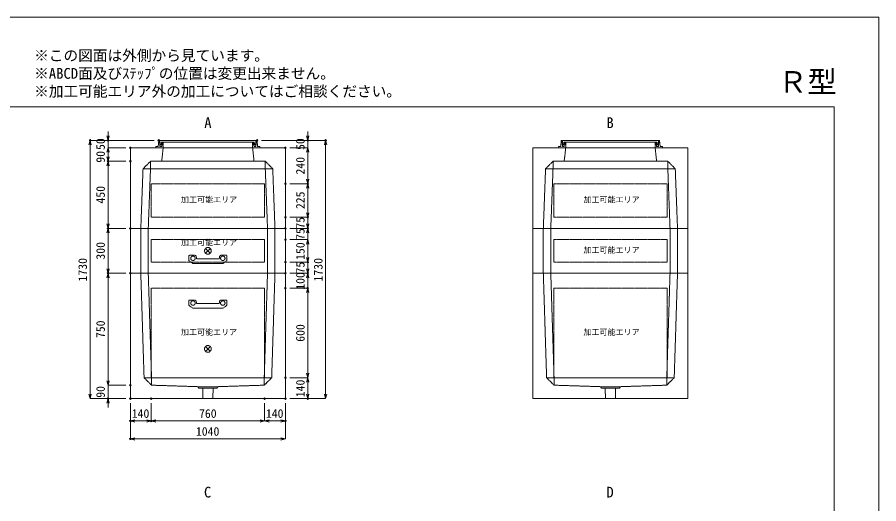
# Model space of a CAD drawing. Units: millimetres, scale not verified. Extents: x -4455 to 4455, y -3150 to 3150.
# Drawn here: x -1324 to 4455, y -109 to 3150 of the extents above; entities that cross this region are included whole.
import ezdxf
from ezdxf.enums import TextEntityAlignment as Align

# ---------------------------------------------------------------- set-up
doc = ezdxf.new("R2010")
doc.units = ezdxf.units.MM
doc.header["$LTSCALE"] = 20
doc.header["$PDMODE"] = 32
doc.header["$PDSIZE"] = 10
doc.linetypes.add('LONG_DASHED1', pattern=[7, 6, -1])
doc.linetypes.add('LONG_DOUBLE_CHAIN', pattern=[21.8, 18, -1, 0.6, -0.6, 0.6, -1])
for name, color, linetype, lineweight in [('0-0_D-TTL', 7, 'Continuous', 9), ('0-1_Defpoints', 7, 'Continuous', 9), ('0-3_D-TTL-TXT', 7, 'Continuous', 9), ('0-4_D-STR-TXT', 7, 'Continuous', 9), ('0-5_D-STR-DIM', 3, 'Continuous', 9), ('0-6_0', 7, 'Continuous', 9), ('0-7_D-STR-STR3', 2, 'LONG_DASHED1', 9), ('0-8_D-STR', 7, 'LONG_DASHED1', 9), ('0-A_D-STR-STR5', 1, 'LONG_DOUBLE_CHAIN', 9), ('0-B_D-STR-STR4', 134, 'Continuous', 9)]:
    doc.layers.add(name, color=color, linetype=linetype, lineweight=lineweight)
doc.styles.add('ＭＳ ゴシック', font='')
doc.styles.get('ＭＳ ゴシック').set_extended_font_data('MS Gothic')

# ---------------------------------------------------------------- blocks, each defined once
blk = doc.blocks.new('A$C4DE05FD1')
at = {"layer": '0-0_D-TTL', "color": 134}
for p, q in [((4000, 76000), (114800, 76000)), ((114800, 76000), (114800, 4000))]:
    blk.add_line(p, q, dxfattribs=at)
at = {"layer": '0-1_Defpoints', "color": 134}
for p, q in [((0, 84000), (118800, 84000)), ((118800, 84000), (118800, 0))]:
    blk.add_line(p, q, dxfattribs=at)
at = {"layer": '0-3_D-TTL-TXT', "style": 'ＭＳ ゴシック'}
for s, p in [('※この図面は外側から見ています。', (43260.9, 79815.7)), ('※ABCD面及びｽﾃｯﾌﾟの位置は変更出来ません。', (43260.9, 78215.7)), ('※加工可能エリア外の加工についてはご相談ください。', (43260.9, 76615.7))]:
    blk.add_text(s, height=962.2, dxfattribs=at).set_placement(p, align=Align.BOTTOM_LEFT)
blk = doc.blocks.new('_Open30')
at = {"layer": '0-6_0'}
blk.add_line((0, 0), (-20, 0), dxfattribs=at)
blk.add_lwpolyline([(-20, 5.36), (0, 0), (-20, -5.36)], dxfattribs=at)
blk = doc.blocks.new('A$C31CA379A')
at = {"layer": '0-4_D-STR-TXT', "style": 'ＭＳ ゴシック'}
for s, p in [('A', (-325.9, -2190.5)), ('B', (35638.6, -2190.5)), ('C', (-351.4, -35190.5)), ('D', (35638.6, -35190.5))]:
    blk.add_text(s, height=962.2, dxfattribs=at).set_placement(p, align=Align.BOTTOM_LEFT)
blk = doc.blocks.new('A$C094B5667')
at = {"layer": '0-8_D-STR', "linetype": 'Continuous'}
for p, q in [((-10400, 10800), (10400, 10800)), ((-10400, 0), (-10400, 10800)), ((10400, 10800), (10400, 0)), ((-10400, 0), (10400, 0))]:
    blk.add_line(p, q, dxfattribs=at)
at = {"layer": '0-8_D-STR'}
for p, q in [((-6000, 10800), (-6200, 9000)), ((6000, 10800), (6200, 9000)), ((-8700, 8000), (-7700, 9000)), ((7700, 9000), (-7700, 9000)), ((-7700, 8000), (-7700, 9000)), ((8700, 8000), (7700, 9000)), ((7700, 8000), (7700, 9000)), ((-8700, 8000), (-9000, 0)), ((8700, 8000), (-8700, 8000)), ((-7700, 8000), (-8000, 0)), ((7700, 8000), (8000, 0)), ((8700, 8000), (9000, 0))]:
    blk.add_line(p, q, dxfattribs=at)
at = {"layer": '0-A_D-STR-STR5'}
for p, q in [((-7600, 6000), (-7600, 1500)), ((7600, 6000), (-7600, 6000))]:
    blk.add_line(p, q, dxfattribs=at)
blk.add_lwpolyline([(7600, 6000), (7600, 1500), (-7600, 1500)], dxfattribs=at)
blk = doc.blocks.new('A$C27844A11')
at = {"layer": '0-7_D-STR-STR3'}
for p, q in [((-2560, 1000), (-2560, 453.5)), ((-2515.5, 370.3), (-2060.4, 33.6)), ((-2460, 1100), (-1758.4, 1100)), ((1949.4, 0), (-1949.4, 0)), ((-1559.2, 917.4), (-1542, 721.3)), ((1442.4, 630), (-1442.4, 630)), ((1559.2, 917.4), (1542, 721.3)), ((2460, 1100), (1758.4, 1100)), ((2515.5, 370.3), (2060.4, 33.6)), ((2560, 1000), (2560, 453.5))]:
    blk.add_line(p, q, dxfattribs=at)
for centre in [(-2000, 700), (2000, 700)]:
    blk.add_circle(centre, 300, dxfattribs=at)
for centre, radius, start, end in [((-2460, 1000), 100, 90, 180), ((-2460, 453.5), 100, 180, 236.30993), ((-1949.4, 200), 200, 236.30993, 270), ((-1758.4, 900), 200, 5, 90), ((-1442.4, 730), 100, 185, 270), ((1442.4, 730), 100, 270, 355), ((1758.4, 900), 200, 90, 175), ((1949.4, 200), 200, 270, 303.69007), ((2460, 1000), 100, 0, 90), ((2460, 453.5), 100, 303.69007, 0)]:
    blk.add_arc(centre, radius, start, end, dxfattribs=at)
blk = doc.blocks.new('A$C5A544602')
at = {"layer": '0-8_D-STR', "linetype": 'Continuous'}
for p, q in [((10400, 0), (-10400, 0)), ((10400, -6000), (10400, 0))]:
    blk.add_line(p, q, dxfattribs=at)
at = {"layer": '0-8_D-STR'}
for p, q in [((-9000, 0), (-9000, -6000)), ((-8000, 0), (-8000, -6000)), ((8000, 0), (8000, -6000)), ((9000, 0), (9000, -6000))]:
    blk.add_line(p, q, dxfattribs=at)
at = {"layer": '0-8_D-STR', "linetype": 'Continuous'}
blk.add_lwpolyline([(10400, -6000), (-10400, -6000), (-10400, 0)], dxfattribs=at)
at = {"layer": '0-A_D-STR-STR5'}
for p, q in [((7600, -1500), (7600, -4500)), ((7600, -4500), (-7600, -4500))]:
    blk.add_line(p, q, dxfattribs=at)
blk.add_lwpolyline([(7600, -1500), (-7600, -1500), (-7600, -4500)], dxfattribs=at)
blk = doc.blocks.new('A$C7BB150D6')
at = {"layer": '0-8_D-STR', "linetype": 'Continuous'}
for p, q in [((-10400, 0), (10400, 0)), ((-10400, -16800), (-10400, 0)), ((10400, -16800), (10400, 0)), ((-10400, -16800), (10400, -16800))]:
    blk.add_line(p, q, dxfattribs=at)
at = {"layer": '0-8_D-STR'}
for p, q in [((-9000, 0), (-8560, -14000)), ((-8000, 0), (-7560, -14000)), ((8000, 0), (7560, -14000)), ((9000, 0), (8560, -14000)), ((-7560, -15000), (-8560, -14000)), ((-8560, -14000), (8560, -14000)), ((-7560, -15000), (-7560, -14000)), ((-7560, -15000), (-1400, -15200)), ((7560, -15000), (1400, -15200)), ((7560, -15000), (8560, -14000)), ((7560, -15000), (7560, -14000)), ((-1200, -15380), (-1400, -15200)), ((1400, -15200), (-1400, -15200)), ((1200, -15380), (-1200, -15380)), ((-660, -16800), (-705, -15380)), ((660, -16800), (705, -15380)), ((1200, -15380), (1400, -15200))]:
    blk.add_line(p, q, dxfattribs=at)
at = {"layer": '0-A_D-STR-STR5'}
for p, q in [((-7600, -2000), (-7600, -14000)), ((7600, -2000), (-7600, -2000)), ((7600, -2000), (7600, -14000)), ((7600, -14000), (-7600, -14000))]:
    blk.add_line(p, q, dxfattribs=at)
blk = doc.blocks.new('A$C284D0AE2')
at = {"layer": '0-B_D-STR-STR4'}
for p, q in [((-6980, 160), (-7000, 0)), ((-7000, 0), (7000, 0)), ((-6695.5, 160), (-6980, 160)), ((-6600, 1000), (-6655.6, 197.2)), ((-6500, 1000), (-6600, 1000)), ((-6442.7, 197.2), (-6500, 1000)), ((-6450, 1000), (-6450, 740)), ((-6450, 740), (-6438.3, 740)), ((-6418.4, 721.8), (-6390, 400)), ((-6235.7, 160), (-6402.8, 160)), ((-6390, 400), (-6290, 400)), ((-6290, 400), (-6230, 740)), ((-6230, 740), (6230, 740)), ((-6180, 740), (-6212.4, 401.3)), ((-6212.4, 401.3), (-6172.2, 401.3)), ((-6140, 680), (-6195.9, 195.4)), ((-6000, 740), (-6180, 740)), ((-6040, 680), (-6140, 680)), ((-6000, 0), (-6040, 680)), ((-6023.6, 401.3), (-5983.5, 401.3)), ((-5983.5, 401.3), (-6000, 740)), ((6000, 740), (6180, 740)), ((6212.4, 401.3), (6172.2, 401.3)), ((6180, 740), (6212.4, 401.3)), ((6235.7, 160), (6402.8, 160)), ((6695.5, 160), (6980, 160)), ((6980, 160), (7000, 0))]:
    blk.add_line(p, q, dxfattribs=at)
for points in [[(-6450, 1000), (6450, 1000), (6450, 740), (6438.3, 740)], [(6023.6, 401.3), (5983.5, 401.3), (6000, 740)], [(6000, 0), (6040, 680), (6140, 680), (6195.9, 195.4)], [(6418.4, 721.8), (6390, 400), (6290, 400), (6230, 740)], [(6442.7, 197.2), (6500, 1000), (6600, 1000), (6655.6, 197.2)]]:
    blk.add_lwpolyline(points, dxfattribs=at)
for centre, radius, start, end in [((-6695.5, 200), 40, 270, 356.0372), ((-6402.8, 200), 40, 184.08562, 270), ((-6438.3, 720), 20, 5.04245, 90), ((-6235.7, 200), 40, 270, 353.41806), ((6235.7, 200), 40, 186.58194, 270), ((6402.8, 200), 40, 270, 355.91438), ((6438.3, 720), 20, 90, 174.95755), ((6695.5, 200), 40, 183.9628, 270)]:
    blk.add_arc(centre, radius, start, end, dxfattribs=at)
blk = doc.blocks.new('A$C1C640AAB')
at = {"layer": '0-A_D-STR-STR5'}
for p, q in [((-318.2, -318.2), (318.2, 318.2)), ((-318.2, 318.2), (318.2, -318.2))]:
    blk.add_line(p, q, dxfattribs=at)
blk.add_circle((0, 0), 450, dxfattribs=at)
blk = doc.blocks.new('A$C8df29e23')
at = {"layer": '0-8_D-STR'}
blk.add_blockref('A$C5A544602', (0, 0), dxfattribs=at)
at = {"layer": '0-A_D-STR-STR5'}
blk.add_blockref('A$C1C640AAB', (0, -3000), dxfattribs=at)
blk = doc.blocks.new('A$Ce2bd38b2')
at = {"layer": '0-8_D-STR'}
blk.add_blockref('A$C7BB150D6', (0, 0), dxfattribs=at)
at = {"layer": '0-A_D-STR-STR5'}
blk.add_blockref('A$C1C640AAB', (0, -10140), dxfattribs=at)

msp = doc.modelspace()

# ---------------------------------------------------------------- linework, layer by layer
at = {"layer": '0-1_Defpoints'}
for p in [(-835, 2325), (-715, 2325), (-375, 2325), (285, 2325), (625, 2325), (745, 2325), (-565, 2275), (475, 2275), (475, 2275), (-715, 2185), (-715, 2185), (-565, 2185), (-565, 2185), (475, 2035), (625, 2035), (475, 1810), (475, 1810), (625, 1810), (625, 1810), (-715, 1735), (-565, 1735), (475, 1735), (475, 1735), (625, 1735), (475, 1660), (475, 1510), (625, 1510), (-715, 1435), (-565, 1435), (475, 1435), (625, 1435), (475, 1335), (625, 1335), (475, 735), (-565, 685), (-715, 595), (-565, 595), (-565, 595), (-425, 595), (335, 595), (475, 595), (475, 595), (625, 595), (-565, 445), (-425, 445), (475, 445), (-565, 325)]:
    msp.add_point(p, dxfattribs=at)
at = {"layer": '0-5_D-STR-DIM'}
for p, q in [((-715, 2355), (-715, 2385)), ((625, 2355), (625, 2385)), ((-405, 2325), (-835, 2325)), ((-405, 2325), (-715, 2325)), ((-715, 2275), (-715, 2325)), ((315, 2325), (625, 2325)), ((315, 2325), (745, 2325)), ((625, 2275), (625, 2325)), ((-835, 625), (-835, 2295)), ((-595, 2275), (-715, 2275)), ((-595, 2275), (-715, 2275)), ((505, 2275), (625, 2275)), ((505, 2275), (625, 2275)), ((745, 625), (745, 2295)), ((-715, 2245), (-715, 2215)), ((-715, 2245), (-715, 2215)), ((625, 2245), (625, 2065)), ((625, 2245), (625, 2215)), ((-595, 2185), (-715, 2185)), ((-595, 2185), (-715, 2185)), ((-715, 1765), (-715, 2155)), ((505, 2035), (625, 2035)), ((505, 2035), (625, 2035)), ((625, 2005), (625, 1840)), ((625, 1840), (625, 1870)), ((505, 1810), (625, 1810)), ((505, 1810), (625, 1810)), ((625, 1735), (625, 1810)), ((625, 1765), (625, 1795)), ((-595, 1735), (-715, 1735)), ((-595, 1735), (-715, 1735)), ((505, 1735), (625, 1735)), ((505, 1735), (625, 1735)), ((625, 1660), (625, 1735)), ((-715, 1465), (-715, 1705)), ((625, 1705), (625, 1675)), ((505, 1660), (625, 1660)), ((505, 1660), (625, 1660)), ((625, 1630), (625, 1600)), ((625, 1630), (625, 1540)), ((625, 1540), (625, 1570)), ((505, 1510), (625, 1510)), ((505, 1510), (625, 1510)), ((625, 1510), (625, 1435)), ((625, 1465), (625, 1495)), ((-595, 1435), (-715, 1435)), ((-595, 1435), (-715, 1435)), ((-715, 715), (-715, 1405)), ((505, 1435), (625, 1435)), ((505, 1435), (625, 1435)), ((625, 1335), (625, 1435)), ((625, 1405), (625, 1375)), ((505, 1335), (625, 1335)), ((505, 1335), (625, 1335)), ((625, 1305), (625, 1275)), ((625, 765), (625, 1305)), ((-715, 715), (-715, 745)), ((505, 735), (625, 735)), ((505, 735), (625, 735)), ((625, 705), (625, 625)), ((-595, 685), (-715, 685)), ((-715, 685), (-715, 595)), ((-595, 685), (-715, 685)), ((-595, 595), (-835, 595)), ((-595, 595), (-715, 595)), ((505, 595), (625, 595)), ((505, 595), (745, 595)), ((-715, 565), (-715, 535)), ((-565, 565), (-565, 325)), ((-565, 565), (-565, 445)), ((-425, 565), (-425, 445)), ((-425, 565), (-425, 445)), ((335, 565), (335, 445)), ((335, 565), (335, 445)), ((475, 565), (475, 445)), ((475, 565), (475, 325)), ((-455, 445), (-535, 445)), ((305, 445), (-395, 445)), ((365, 445), (445, 445)), ((445, 325), (-535, 325))]:
    msp.add_line(p, q, dxfattribs=at)

# ---------------------------------------------------------------- block references
at = {"layer": '0-0_D-TTL', "xscale": 0.075, "yscale": 0.075}
msp.add_blockref('A$C4DE05FD1', (-4455, -3150), dxfattribs=at)
at = {"layer": '0-4_D-STR-TXT', "xscale": 0.075, "yscale": 0.075}
msp.add_blockref('A$C31CA379A', (-45, 2550), dxfattribs=at)
at = {"layer": '0-5_D-STR-DIM', "xscale": 1.5, "yscale": 1.5}
for p, rotation in [((-835, 2325), 90), ((-715, 2325), 270), ((625, 2325), 270), ((745, 2325), 90), ((-715, 2275), 90), ((-715, 2275), 90), ((625, 2275), 90), ((625, 2275), 90), ((-715, 2185), 270), ((-715, 2185), 90), ((625, 2035), 270), ((625, 2035), 90), ((625, 1810), 270), ((625, 1810), 270), ((-715, 1735), 270), ((-715, 1735), 90), ((625, 1735), 270), ((625, 1735), 90), ((625, 1660), 90), ((625, 1660), 90), ((625, 1510), 270), ((625, 1510), 270), ((-715, 1435), 270), ((625, 1435), 270), ((-715, 1435), 90), ((625, 1435), 90), ((625, 1335), 90), ((625, 1335), 90), ((625, 735), 270), ((-715, 685), 270), ((-715, 685), 270), ((625, 735), 90), ((-835, 595), 270), ((-715, 595), 90), ((625, 595), 270), ((745, 595), 270), ((-565, 445), 180), ((-425, 445), 180), ((335, 445), 180), ((-565, 325), 180)]:
    msp.add_blockref('_Open30', p, dxfattribs=dict(at, rotation=rotation))
for p in [(-425, 445), (335, 445), (475, 445), (475, 325)]:
    msp.add_blockref('_Open30', p, dxfattribs=at)
at = {"layer": '0-7_D-STR-STR3', "xscale": 0.05, "yscale": 0.05}
for p in [(-45, 1500), (-45, 1200)]:
    msp.add_blockref('A$C27844A11', p, dxfattribs=at)
at = {"layer": '0-8_D-STR', "xscale": 0.05, "yscale": 0.05}
for name, p in [('A$C094B5667', (-45, 1735)), ('A$C094B5667', (2655, 1735)), ('A$C8df29e23', (-45, 1735)), ('A$C5A544602', (2655, 1735)), ('A$Ce2bd38b2', (-45, 1435)), ('A$C7BB150D6', (2655, 1435))]:
    msp.add_blockref(name, p, dxfattribs=at)
at = {"layer": '0-B_D-STR-STR4', "xscale": 0.05, "yscale": 0.05}
for p in [(-45, 2275), (2655, 2275)]:
    msp.add_blockref('A$C284D0AE2', p, dxfattribs=at)

# ---------------------------------------------------------------- texts
at = {"layer": '0-3_D-TTL-TXT', "style": 'ＭＳ ゴシック'}
msp.add_text('Ｒ型', height=144.3, dxfattribs=at).set_placement((3779.61, 2601.82), align=Align.BOTTOM_LEFT)
at = {"layer": '0-5_D-STR-DIM', "style": 'ＭＳ ゴシック'}
for s, p in [('50', (-718.9, 2260.85)), ('50', (621.1, 2260.85)), ('90', (-718.9, 2175.55)), ('240', (621.1, 2096.2)), ('450', (-718.9, 1901.8)), ('225', (621.1, 1864.48)), ('75', (621.1, 1733.38)), ('75', (621.1, 1658.38)), ('300', (-718.9, 1526.35)), ('150', (621.1, 1524.22)), ('1730', (-838.9, 1379.72)), ('75', (621.1, 1433.38)), ('1730', (741.1, 1379.72)), ('100', (621.1, 1324.22)), ('750', (-718.9, 1000.6)), ('600', (621.1, 975.9)), ('140', (621.1, 604.22)), ('90', (-718.9, 600.55))]:
    msp.add_text(s, height=57.77, rotation=90, dxfattribs=at).set_placement(p, align=Align.BOTTOM_LEFT)
for s, p in [('140', (-555.78, 448.9)), ('760', (-104.4, 448.9)), ('140', (344.22, 448.9)), ('1040', (-125.28, 328.9))]:
    msp.add_text(s, height=57.77, dxfattribs=at).set_placement(p, align=Align.BOTTOM_LEFT)
at = {"layer": '0-A_D-STR-STR5', "style": 'ＭＳ ゴシック'}
for p in [(-225.48, 1897.25), (2474.52, 1897.25), (-225.48, 1609.75), (2474.52, 1559.75), (-225.48, 1009.75), (2474.52, 1009.75)]:
    msp.add_text('加工可能エリア', height=38.42, dxfattribs=at).set_placement(p, align=Align.BOTTOM_LEFT)

doc.saveas('drawing.dxf')
